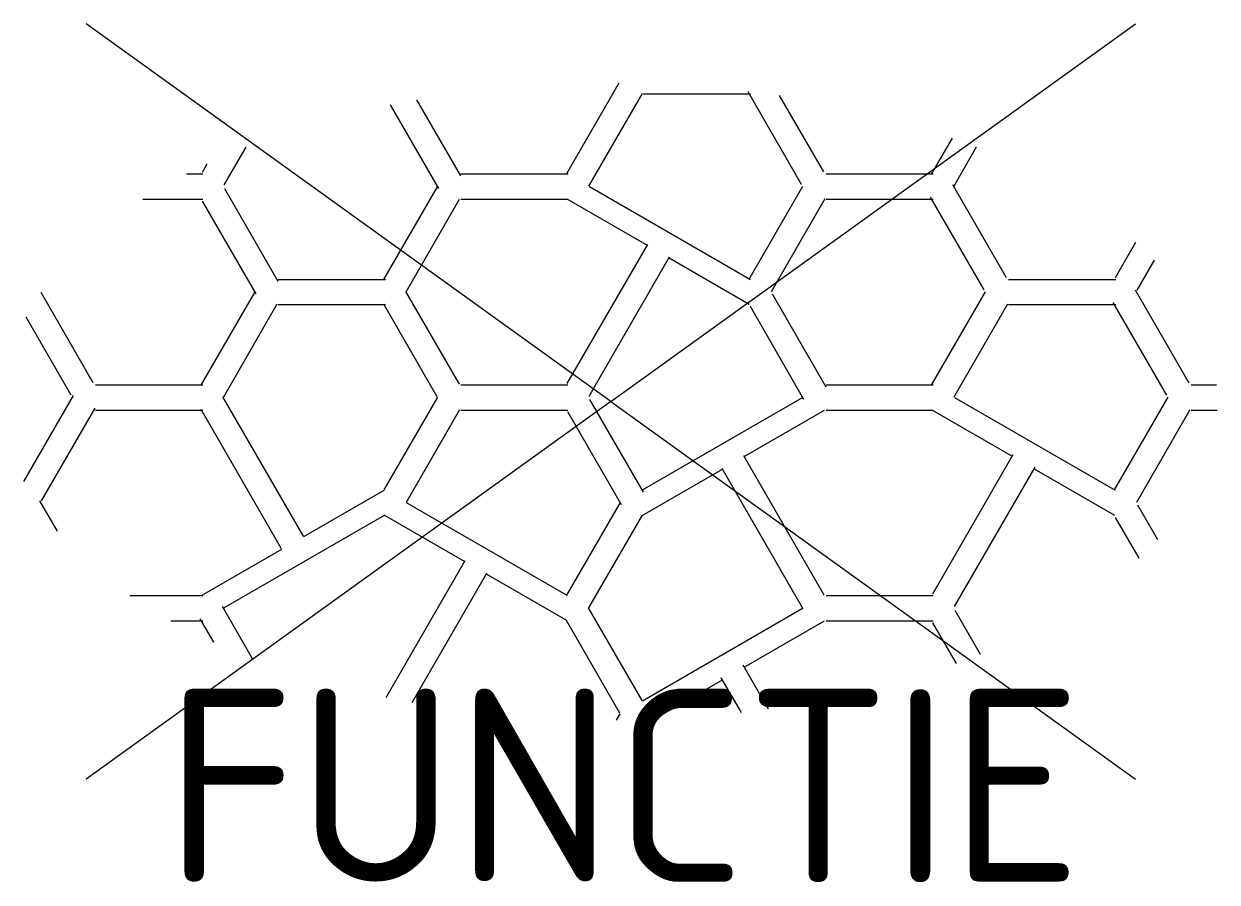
# Model space of a CAD drawing. Extents: x -5.5 to 5.7, y -4.5 to 3.5.
import ezdxf
from ezdxf.enums import TextEntityAlignment as Align

# ---------------------------------------------------------------- set-up
doc = ezdxf.new("R2010")
doc.units = 0
doc.styles.add('NLCS-ISO', font='NLCS-ISO.ttf')

msp = doc.modelspace()

# ---------------------------------------------------------------- linework, layer by layer
for q in [(-4.895, 3.524), (4.895, 3.524), (-4.895, -3.524), (4.895, -3.524)]:
    msp.add_line((0, 0), q)
at = {"ltscale": 0.1}
for p, q in [((-0.412, 2.127), (0.076, 2.973)), ((-1.813, 2.816), (-1.403, 2.106)), ((0.292, 2.875), (-0.208, 2.009)), ((0.303, 2.872), (1.303, 2.872)), ((1.779, 2.025), (1.279, 2.891)), ((1.571, 2.856), (1.983, 2.143)), ((-1.607, 1.988), (-2.058, 2.769)), ((2.992, 2.122), (3.186, 2.457)), ((-3.608, 2.023), (-3.405, 2.374)), ((3.409, 2.373), (3.196, 2.004)), ((-3.959, 2.124), (-3.808, 2.124)), ((-3.812, 2.141), (-3.767, 2.218)), ((-1.4, 2.124), (-0.4, 2.124)), ((2.007, 2.124), (3.007, 2.124)), ((-2.119, 1.138), (-1.619, 2.004)), ((1.291, 1.143), (1.791, 2.009)), ((3.187, 2.025), (3.687, 1.159)), ((-3.607, 1.988), (-3.107, 1.122)), ((1.301, 1.137), (-0.199, 2.003)), ((3.483, 1.041), (2.983, 1.907)), ((-4.369, 1.889), (-3.808, 1.889)), ((-3.311, 1.004), (-3.811, 1.87)), ((-1.415, 1.886), (-1.915, 1.02)), ((-1.4, 1.889), (-0.4, 1.889)), ((-0.412, 1.891), (0.338, 1.458)), ((1.995, 1.891), (1.495, 1.025)), ((2.007, 1.889), (3.007, 1.889)), ((-0.407, 0.168), (0.343, 1.467)), ((4.707, 1.157), (4.898, 1.488)), ((-0.203, 0.051), (0.547, 1.35)), ((0.542, 1.341), (1.291, 0.908)), ((4.911, 1.039), (5.072, 1.318)), ((-3.104, 1.14), (-2.104, 1.14)), ((3.711, 1.14), (4.711, 1.14)), ((-4.832, 0.175), (-5.317, 1.016)), ((-3.82, 0.159), (-3.32, 1.025)), ((-1.916, 1.027), (-1.416, 0.161)), ((1.505, 1.004), (2.005, 0.138)), ((2.995, 0.159), (3.495, 1.025)), ((4.891, 1.041), (5.391, 0.175)), ((-3.116, 0.908), (-3.616, 0.041)), ((-3.104, 0.905), (-2.104, 0.905)), ((-1.62, 0.044), (-2.12, 0.91)), ((3.699, 0.908), (3.199, 0.041)), ((3.711, 0.905), (4.711, 0.905)), ((5.187, 0.058), (4.687, 0.924)), ((-5.036, 0.058), (-5.457, 0.786)), ((1.801, 0.02), (1.301, 0.886)), ((-4.808, 0.157), (-3.808, 0.157)), ((-1.401, 0.157), (-0.401, 0.157)), ((2.007, 0.157), (3.007, 0.157)), ((5.415, 0.157), (5.65, 0.157)), ((-5.478, -0.745), (-5.016, 0.055)), ((-2.87, -1.255), (-3.62, 0.044)), ((-2.116, -0.825), (-1.616, 0.041)), ((-0.199, 0.02), (0.301, -0.846)), ((0.295, -0.824), (1.795, 0.042)), ((4.709, -0.83), (3.209, 0.036)), ((4.699, -0.824), (5.199, 0.042)), ((-5.312, -0.928), (-4.812, -0.062)), ((-4.808, -0.079), (-3.808, -0.079)), ((-3.074, -1.373), (-3.824, -0.074)), ((-1.412, -0.076), (-1.912, -0.942)), ((-1.401, -0.079), (-0.401, -0.079)), ((0.097, -0.963), (-0.403, -0.097)), ((1.244, -0.512), (1.994, -0.079)), ((2.007, -0.079), (3.007, -0.079)), ((2.995, -0.076), (3.745, -0.509)), ((5.403, -0.076), (4.903, -0.942)), ((5.415, -0.079), (5.656, -0.079)), ((1.991, -1.806), (1.241, -0.507)), ((3.003, -1.794), (3.753, -0.495)), ((0.29, -1.063), (1.04, -0.63)), ((1.787, -1.924), (1.037, -0.625)), ((3.207, -1.912), (3.957, -0.613)), ((3.949, -0.627), (4.699, -1.06)), ((-2.867, -1.26), (-2.117, -0.827)), ((-5.332, -0.926), (-5.168, -1.21)), ((-0.408, -1.811), (-1.908, -0.945)), ((-0.412, -1.808), (0.088, -0.942)), ((4.912, -0.963), (5.1, -1.288)), ((-3.613, -1.926), (-2.113, -1.06)), ((-1.366, -1.493), (-2.116, -1.06)), ((0.291, -1.06), (-0.209, -1.926)), ((4.928, -1.461), (4.708, -1.081)), ((-3.821, -1.811), (-3.071, -1.378)), ((-2.098, -2.761), (-1.361, -1.484)), ((-1.854, -2.809), (-1.157, -1.601)), ((-0.412, -2.044), (-1.162, -1.611)), ((-4.488, -1.811), (-3.808, -1.811)), ((2.007, -1.811), (3.007, -1.811)), ((-3.628, -1.91), (-3.347, -2.397)), ((-0.213, -1.924), (0.287, -2.79)), ((0.295, -2.792), (1.795, -1.926)), ((3.208, -1.947), (3.446, -2.358)), ((-4.105, -2.046), (-3.808, -2.046)), ((-3.706, -2.247), (-3.832, -2.028)), ((0.084, -2.908), (-0.416, -2.042)), ((1.244, -2.479), (1.994, -2.046)), ((2.007, -2.046), (3.007, -2.046)), ((3.223, -2.443), (3.005, -2.065)), ((1.47, -2.871), (1.233, -2.46)), ((0.402, -2.965), (1.04, -2.597)), ((1.217, -2.903), (1.029, -2.578)), ((0.051, -2.973), (0.085, -2.914))]:
    msp.add_line(p, q, dxfattribs=at)

# ---------------------------------------------------------------- texts
at = {"style": 'NLCS-ISO', "flags": 1}
msp.add_attdef('FUNCTIE', text='', height=1.8, dxfattribs=at).set_placement((0.116, -3.585), align=Align.MIDDLE_CENTER)

doc.saveas('drawing.dxf')
